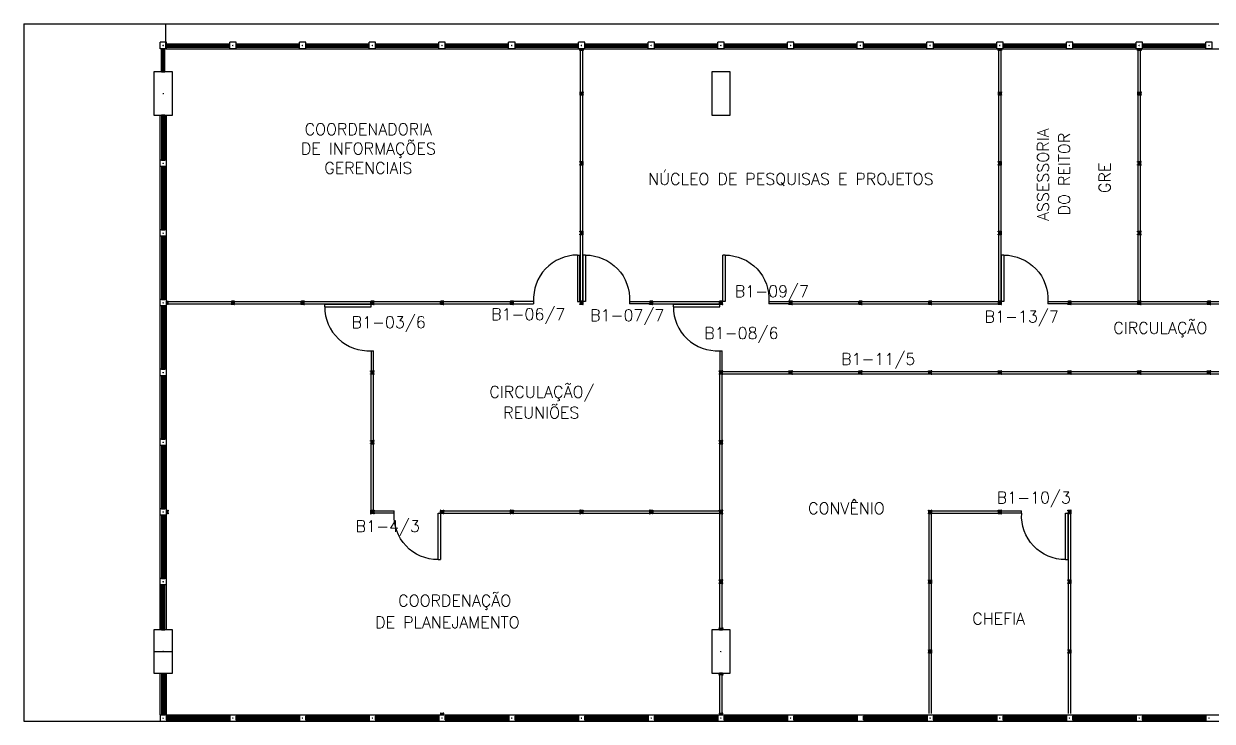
# Model space of a CAD drawing. Extents: x 297.6 to 386.7, y 146.5 to 187.4.
# Drawn here: x 297.64 to 318.1, y 174.08 to 186.08 of the extents above; entities that cross this region are included whole.
import ezdxf
from ezdxf.enums import TextEntityAlignment as Align

# ---------------------------------------------------------------- set-up
doc = ezdxf.new("R2010")
doc.units = 0
doc.header["$MEASUREMENT"] = 0
doc.layers.get('0').update_dxf_attribs({"linetype": 'CONTINUOUS'})
for name, color, linetype in [('DIV', 2, 'CONTINUOUS'), ('ESQ', 1, 'CONTINUOUS'), ('PILAR', 3, 'CONTINUOUS'), ('PISO', 1, 'CONTINUOUS'), ('TEXT_CENTRO_CUSTO', 1, 'CONTINUOUS'), ('TEXTO', 2, 'CONTINUOUS'), ('TEXTO-ENDEREÇO', 2, 'CONTINUOUS')]:
    doc.layers.add(name, color=color, linetype=linetype)
doc.styles.add('UNB-100', font='simplex.shx', dxfattribs={"height": 0.2})
doc.styles.add('UNB-100-1', font='simplex.shx', dxfattribs={"height": 0.2})

# ---------------------------------------------------------------- blocks, each defined once
blk = doc.blocks.new('PDDIV12')
at = {"color": 2}
for p, q in [((-0.07, 0.82), (-0.07, 0.02)), ((-0.03, 0.02), (-0.03, 0.82)), ((-0.825, 0.02), (-1.175, 0.02)), ((-0.825, 0.02), (-0.825, -0.02)), ((-0.07, 0.02), (-0.03, 0.02)), ((-0.01, 0), (0.01, 0)), ((0, -0.01), (0, 0.01)), ((-1.175, -0.02), (-0.825, -0.02))]:
    blk.add_line(p, q, dxfattribs=at)
for p, q in [((-0.07, 0.82), (-0.03, 0.82)), ((-1.2, 0), (-1.21, 0)), ((-1.2, 0.01), (-1.2, -0.01)), ((-1.19, 0), (-1.2, 0)), ((-1.175, 0.02), (-1.175, -0.02))]:
    blk.add_line(p, q)
at = {"color": 1}
blk.add_arc((-0.071, 0.065), 0.755, 89.8981, 183.4171, dxfattribs=at)
blk = doc.blocks.new('DIVI12')
for p, q in [((-0.004, 0), (0.004, 0)), ((0, 0.004), (0, -0.004)), ((0.025, 0.02), (0.025, -0.02)), ((0.025, 0.02), (1.175, 0.02)), ((1.175, 0.02), (1.175, -0.02)), ((1.204, 0), (1.196, 0)), ((1.2, 0.004), (1.2, -0.004)), ((0.025, -0.02), (1.175, -0.02))]:
    blk.add_line(p, q)
blk = doc.blocks.new('IMONT')
for p, q in [((0, 0.025), (0.02, 0.025)), ((0, 0.025), (0, -0.025)), ((0.02, 0.02), (0.005, 0.02)), ((0.005, 0.02), (0.005, -0.02)), ((0.02, 0.03), (0.02, 0.025)), ((0.02, 0.03), (0.03, 0.03)), ((0.02, -0.02), (0.02, 0.02)), ((0.025, 0.02), (0.025, -0.02)), ((0.025, 0.02), (0.03, 0.02)), ((0.03, 0.03), (0.03, 0.02)), ((0.02, -0.025), (0, -0.025)), ((0.005, -0.02), (0.02, -0.02)), ((0.02, -0.03), (0.02, -0.025)), ((0.03, -0.03), (0.02, -0.03)), ((0.025, -0.02), (0.03, -0.02)), ((0.03, -0.02), (0.03, -0.03))]:
    blk.add_line(p, q)
blk = doc.blocks.new('MONT')
for p, q in [((-0.03, 0.03), (-0.03, 0.02)), ((-0.02, 0.03), (-0.03, 0.03)), ((-0.03, 0.02), (-0.025, 0.02)), ((-0.025, -0.02), (-0.025, 0.02)), ((-0.02, 0.025), (-0.02, 0.03)), ((-0.02, 0.025), (0.02, 0.025)), ((0.02, 0.02), (-0.02, 0.02)), ((-0.02, 0.02), (-0.02, -0.02)), ((-0.004, 0), (0.004, 0)), ((0, 0.004), (0, -0.004)), ((0.02, 0.03), (0.02, 0.025)), ((0.02, 0.03), (0.03, 0.03)), ((0.02, -0.02), (0.02, 0.02)), ((0.025, 0.02), (0.025, -0.02)), ((0.025, 0.02), (0.03, 0.02)), ((0.03, 0.03), (0.03, 0.02)), ((-0.025, -0.02), (-0.03, -0.02)), ((-0.03, -0.02), (-0.03, -0.03)), ((-0.03, -0.03), (-0.02, -0.03)), ((-0.02, -0.02), (0.02, -0.02)), ((0.02, -0.025), (-0.02, -0.025)), ((-0.02, -0.03), (-0.02, -0.025)), ((0.02, -0.03), (0.02, -0.025)), ((0.03, -0.03), (0.02, -0.03)), ((0.025, -0.02), (0.03, -0.02)), ((0.03, -0.02), (0.03, -0.03))]:
    blk.add_line(p, q)
blk = doc.blocks.new('DIVPILAB')
for p, q in [((-0.02, 0.4), (-0.02, 1.175)), ((-0.02, 1.175), (0.02, 1.175)), ((-0.004, 1.2), (0.004, 1.2)), ((0, 1.204), (0, 1.196)), ((0.02, 0.4), (0.02, 1.175)), ((-0.02, 0.4), (-0.02, 0.405)), ((-0.02, 0.4), (0.02, 0.4)), ((0.02, 0.4), (0.02, 0.405)), ((-0.004, 0), (0.004, 0)), ((0, -0.004), (0, 0.004))]:
    blk.add_line(p, q)

msp = doc.modelspace()

# ---------------------------------------------------------------- linework, layer by layer
at = {"linetype": 'Continuous'}
msp.add_line((299.88, 175.276), (300.2, 175.276), dxfattribs=at)
at = {"layer": 'DIV'}
for p, q in [((307.22, 185.622), (307.26, 185.622)), ((307.22, 184.901), (307.22, 185.622)), ((307.236, 185.647), (307.244, 185.647)), ((307.24, 185.651), (307.24, 185.643)), ((307.26, 184.901), (307.26, 185.622)), ((314.42, 185.622), (314.46, 185.622)), ((314.42, 184.901), (314.42, 185.622)), ((314.436, 185.647), (314.444, 185.647)), ((314.44, 185.651), (314.44, 185.643)), ((314.46, 184.901), (314.46, 185.622)), ((316.82, 185.622), (316.86, 185.622)), ((316.82, 184.901), (316.82, 185.622)), ((316.836, 185.647), (316.844, 185.647)), ((316.84, 185.651), (316.84, 185.643)), ((316.86, 184.901), (316.86, 185.622)), ((307.22, 184.901), (307.26, 184.901)), ((307.236, 184.876), (307.244, 184.876)), ((307.24, 184.872), (307.24, 184.88)), ((314.42, 184.901), (314.46, 184.901)), ((314.436, 184.876), (314.444, 184.876)), ((314.44, 184.872), (314.44, 184.88)), ((316.82, 184.901), (316.86, 184.901)), ((316.836, 184.876), (316.844, 184.876)), ((316.84, 184.872), (316.84, 184.88)), ((307.26, 183.651), (307.22, 183.651)), ((307.244, 183.676), (307.236, 183.676)), ((307.24, 183.68), (307.24, 183.672)), ((314.46, 183.651), (314.42, 183.651)), ((314.444, 183.676), (314.436, 183.676)), ((314.44, 183.68), (314.44, 183.672)), ((316.86, 183.651), (316.82, 183.651)), ((316.844, 183.676), (316.836, 183.676)), ((316.84, 183.68), (316.84, 183.672)), ((307.244, 182.476), (307.236, 182.476)), ((307.24, 182.48), (307.24, 182.472)), ((314.444, 182.476), (314.436, 182.476)), ((314.44, 182.48), (314.44, 182.472)), ((316.844, 182.476), (316.836, 182.476)), ((316.84, 182.48), (316.84, 182.472)), ((307.26, 182.451), (307.22, 182.451)), ((314.46, 182.451), (314.42, 182.451)), ((316.86, 182.451), (316.82, 182.451)), ((300.091, 181.276), (300.099, 181.276)), ((300.095, 181.28), (300.095, 181.272)), ((300.12, 181.296), (301.215, 181.296)), ((300.12, 181.296), (300.12, 181.256)), ((300.12, 181.256), (301.215, 181.256)), ((301.215, 181.296), (301.215, 181.256)), ((301.26, 181.251), (301.22, 181.251)), ((301.244, 181.276), (301.236, 181.276)), ((301.244, 181.276), (301.236, 181.276)), ((301.24, 181.28), (301.24, 181.272)), ((301.24, 181.28), (301.24, 181.272)), ((302.46, 181.251), (302.42, 181.251)), ((302.444, 181.276), (302.436, 181.276)), ((302.44, 181.28), (302.44, 181.272)), ((303.66, 181.251), (303.62, 181.251)), ((303.644, 181.276), (303.636, 181.276)), ((303.64, 181.28), (303.64, 181.272)), ((306.06, 181.251), (306.02, 181.251)), ((306.044, 181.276), (306.036, 181.276)), ((306.04, 181.28), (306.04, 181.272)), ((308.46, 181.251), (308.42, 181.251)), ((308.444, 181.276), (308.436, 181.276)), ((308.44, 181.28), (308.44, 181.272)), ((309.66, 181.251), (309.62, 181.251)), ((309.644, 181.276), (309.636, 181.276)), ((309.64, 181.28), (309.64, 181.272)), ((310.86, 181.251), (310.82, 181.251)), ((310.844, 181.276), (310.836, 181.276)), ((310.84, 181.28), (310.84, 181.272)), ((312.06, 181.251), (312.02, 181.251)), ((312.044, 181.276), (312.036, 181.276)), ((312.04, 181.28), (312.04, 181.272)), ((313.26, 181.251), (313.22, 181.251)), ((313.244, 181.276), (313.236, 181.276)), ((313.24, 181.28), (313.24, 181.272)), ((314.46, 181.251), (314.42, 181.251)), ((314.444, 181.276), (314.436, 181.276)), ((314.44, 181.28), (314.44, 181.272)), ((315.66, 181.251), (315.62, 181.251)), ((315.644, 181.276), (315.636, 181.276)), ((315.64, 181.28), (315.64, 181.272)), ((316.86, 181.251), (316.82, 181.251)), ((316.844, 181.276), (316.836, 181.276)), ((316.84, 181.28), (316.84, 181.272)), ((318.06, 181.251), (318.02, 181.251)), ((318.044, 181.276), (318.036, 181.276)), ((318.04, 181.28), (318.04, 181.272)), ((303.66, 180.051), (303.62, 180.051)), ((303.644, 180.076), (303.636, 180.076)), ((303.64, 180.08), (303.64, 180.072)), ((309.66, 180.051), (309.62, 180.051)), ((309.644, 180.076), (309.636, 180.076)), ((309.64, 180.08), (309.64, 180.072)), ((310.86, 180.051), (310.82, 180.051)), ((310.844, 180.076), (310.836, 180.076)), ((310.84, 180.08), (310.84, 180.072)), ((312.06, 180.051), (312.02, 180.051)), ((312.044, 180.076), (312.036, 180.076)), ((312.04, 180.08), (312.04, 180.072)), ((313.26, 180.051), (313.22, 180.051)), ((313.244, 180.076), (313.236, 180.076)), ((313.24, 180.08), (313.24, 180.072)), ((314.46, 180.051), (314.42, 180.051)), ((314.444, 180.076), (314.436, 180.076)), ((314.44, 180.08), (314.44, 180.072)), ((315.66, 180.051), (315.62, 180.051)), ((315.644, 180.076), (315.636, 180.076)), ((315.64, 180.08), (315.64, 180.072)), ((316.86, 180.051), (316.82, 180.051)), ((316.844, 180.076), (316.836, 180.076)), ((316.84, 180.08), (316.84, 180.072)), ((318.06, 180.051), (318.02, 180.051)), ((318.044, 180.076), (318.036, 180.076)), ((318.04, 180.08), (318.04, 180.072)), ((303.66, 178.851), (303.62, 178.851)), ((303.644, 178.876), (303.636, 178.876)), ((303.64, 178.88), (303.64, 178.872)), ((309.66, 178.851), (309.62, 178.851)), ((309.644, 178.876), (309.636, 178.876)), ((309.64, 178.88), (309.64, 178.872)), ((303.66, 177.701), (303.62, 177.701)), ((303.644, 177.676), (303.636, 177.676)), ((303.64, 177.672), (303.64, 177.68)), ((306.06, 177.701), (306.02, 177.701)), ((306.044, 177.676), (306.036, 177.676)), ((306.04, 177.672), (306.04, 177.68)), ((307.26, 177.701), (307.22, 177.701)), ((307.244, 177.676), (307.236, 177.676)), ((307.24, 177.672), (307.24, 177.68)), ((308.46, 177.701), (308.42, 177.701)), ((308.444, 177.676), (308.436, 177.676)), ((308.44, 177.672), (308.44, 177.68)), ((309.66, 177.651), (309.62, 177.651)), ((309.644, 177.676), (309.636, 177.676)), ((309.64, 177.68), (309.64, 177.672)), ((313.221, 177.651), (313.261, 177.651)), ((313.237, 177.676), (313.245, 177.676)), ((313.241, 177.68), (313.241, 177.672)), ((314.46, 177.651), (314.42, 177.651)), ((314.444, 177.676), (314.436, 177.676)), ((314.44, 177.68), (314.44, 177.672)), ((315.66, 177.651), (315.62, 177.651)), ((315.644, 177.676), (315.636, 177.676)), ((315.64, 177.68), (315.64, 177.672)), ((309.66, 176.451), (309.62, 176.451)), ((309.644, 176.476), (309.636, 176.476)), ((309.64, 176.48), (309.64, 176.472)), ((313.221, 176.451), (313.261, 176.451)), ((313.237, 176.476), (313.245, 176.476)), ((313.241, 176.48), (313.241, 176.472)), ((315.66, 176.451), (315.62, 176.451)), ((315.644, 176.476), (315.636, 176.476)), ((315.64, 176.48), (315.64, 176.472)), ((313.221, 174.211), (313.221, 175.251)), ((313.221, 175.251), (313.261, 175.251)), ((313.221, 175.251), (313.261, 175.251)), ((313.237, 175.276), (313.245, 175.276)), ((313.241, 175.28), (313.241, 175.272)), ((313.261, 174.211), (313.261, 175.251)), ((315.62, 174.211), (315.62, 175.251)), ((315.66, 175.251), (315.62, 175.251)), ((315.66, 175.251), (315.62, 175.251)), ((315.644, 175.276), (315.636, 175.276)), ((315.64, 175.28), (315.64, 175.272)), ((315.66, 174.211), (315.66, 175.251)), ((309.644, 174.901), (309.636, 174.901)), ((309.64, 174.905), (309.64, 174.897)), ((309.66, 174.876), (309.62, 174.876)), ((309.66, 174.876), (309.62, 174.876)), ((309.62, 174.211), (309.62, 174.876)), ((309.66, 174.211), (309.66, 174.876)), ((304.82, 174.211), (304.86, 174.211)), ((304.836, 174.186), (304.844, 174.186)), ((304.84, 174.182), (304.84, 174.19)), ((309.66, 174.211), (309.62, 174.211)), ((309.644, 174.186), (309.636, 174.186)), ((309.64, 174.182), (309.64, 174.19))]:
    msp.add_line(p, q, dxfattribs=at)
at = {"layer": 'DIV', "color": 2}
for p, q in [((307.26, 181.251), (307.22, 181.251)), ((307.26, 181.251), (307.22, 181.251)), ((307.244, 181.276), (307.236, 181.276)), ((307.24, 181.28), (307.24, 181.272))]:
    msp.add_line(p, q, dxfattribs=at)
at = {"layer": 'ESQ'}
for p, q in [((299.985, 185.647), (299.985, 185.757)), ((299.985, 185.647), (299.985, 185.757)), ((300.095, 185.757), (299.985, 185.757)), ((300.095, 185.757), (299.985, 185.757)), ((300.095, 185.647), (300.095, 185.757)), ((300.095, 185.647), (300.095, 185.757)), ((300.095, 185.732), (301.185, 185.732)), ((300.095, 185.672), (300.095, 185.732)), ((301.295, 185.757), (301.185, 185.757)), ((301.185, 185.647), (301.185, 185.757)), ((301.185, 185.672), (301.185, 185.732)), ((301.295, 185.647), (301.295, 185.757)), ((301.295, 185.732), (302.385, 185.732)), ((301.295, 185.672), (301.295, 185.732)), ((302.495, 185.757), (302.385, 185.757)), ((302.385, 185.647), (302.385, 185.757)), ((302.385, 185.672), (302.385, 185.732)), ((302.495, 185.647), (302.495, 185.757)), ((302.495, 185.672), (302.495, 185.732)), ((302.495, 185.732), (303.585, 185.732)), ((303.695, 185.757), (303.585, 185.757)), ((303.585, 185.647), (303.585, 185.757)), ((303.585, 185.672), (303.585, 185.732)), ((303.695, 185.647), (303.695, 185.757)), ((303.695, 185.672), (303.695, 185.732)), ((303.695, 185.732), (304.785, 185.732)), ((304.895, 185.757), (304.785, 185.757)), ((304.785, 185.647), (304.785, 185.757)), ((304.785, 185.672), (304.785, 185.732)), ((304.895, 185.647), (304.895, 185.757)), ((304.895, 185.672), (304.895, 185.732)), ((304.895, 185.732), (305.985, 185.732)), ((306.095, 185.757), (305.985, 185.757)), ((305.985, 185.647), (305.985, 185.757)), ((305.985, 185.672), (305.985, 185.732)), ((306.095, 185.647), (306.095, 185.757)), ((306.095, 185.732), (307.185, 185.732)), ((306.095, 185.672), (306.095, 185.732)), ((307.295, 185.757), (307.185, 185.757)), ((307.185, 185.647), (307.185, 185.757)), ((307.185, 185.672), (307.185, 185.732)), ((307.295, 185.647), (307.295, 185.757)), ((307.295, 185.732), (308.385, 185.732)), ((307.295, 185.672), (307.295, 185.732)), ((308.495, 185.757), (308.385, 185.757)), ((308.385, 185.647), (308.385, 185.757)), ((308.385, 185.672), (308.385, 185.732)), ((308.495, 185.647), (308.495, 185.757)), ((308.495, 185.672), (308.495, 185.732)), ((308.495, 185.732), (309.585, 185.732)), ((309.695, 185.757), (309.585, 185.757)), ((309.585, 185.647), (309.585, 185.757)), ((309.695, 185.757), (309.585, 185.757)), ((309.585, 185.647), (309.585, 185.757)), ((309.585, 185.672), (309.585, 185.732)), ((309.695, 185.647), (309.695, 185.757)), ((309.695, 185.647), (309.695, 185.757)), ((309.695, 185.672), (309.695, 185.732)), ((309.695, 185.732), (310.785, 185.732)), ((310.895, 185.757), (310.785, 185.757)), ((310.785, 185.647), (310.785, 185.757)), ((310.785, 185.672), (310.785, 185.732)), ((310.895, 185.647), (310.895, 185.757)), ((310.895, 185.672), (310.895, 185.732)), ((310.895, 185.732), (311.985, 185.732)), ((312.095, 185.757), (311.985, 185.757)), ((311.985, 185.647), (311.985, 185.757)), ((311.985, 185.672), (311.985, 185.732)), ((312.095, 185.647), (312.095, 185.757)), ((312.095, 185.672), (312.095, 185.732)), ((312.095, 185.732), (313.185, 185.732)), ((313.295, 185.757), (313.185, 185.757)), ((313.185, 185.647), (313.185, 185.757)), ((313.185, 185.672), (313.185, 185.732)), ((313.295, 185.647), (313.295, 185.757)), ((313.295, 185.732), (314.385, 185.732)), ((313.295, 185.672), (313.295, 185.732)), ((314.495, 185.757), (314.385, 185.757)), ((314.385, 185.647), (314.385, 185.757)), ((314.385, 185.672), (314.385, 185.732)), ((314.495, 185.647), (314.495, 185.757)), ((314.495, 185.732), (315.585, 185.732)), ((314.495, 185.672), (314.495, 185.732)), ((315.695, 185.757), (315.585, 185.757)), ((315.585, 185.647), (315.585, 185.757)), ((315.585, 185.672), (315.585, 185.732)), ((315.695, 185.647), (315.695, 185.757)), ((315.695, 185.672), (315.695, 185.732)), ((315.695, 185.732), (316.785, 185.732)), ((316.895, 185.757), (316.785, 185.757)), ((316.785, 185.647), (316.785, 185.757)), ((316.785, 185.672), (316.785, 185.732)), ((316.895, 185.647), (316.895, 185.757)), ((316.895, 185.672), (316.895, 185.732)), ((316.895, 185.732), (317.985, 185.732)), ((318.095, 185.757), (317.985, 185.757)), ((317.985, 185.647), (317.985, 185.757)), ((317.985, 185.672), (317.985, 185.732)), ((318.095, 185.647), (318.095, 185.757)), ((300.095, 185.647), (299.985, 185.647)), ((300.095, 185.647), (299.985, 185.647)), ((300.01, 185.251), (300.01, 185.647)), ((300.07, 185.647), (300.01, 185.647)), ((300.03, 185.251), (300.03, 185.647)), ((300.036, 185.702), (300.044, 185.702)), ((300.044, 185.702), (300.036, 185.702)), ((300.04, 185.698), (300.04, 185.706)), ((300.04, 185.705), (300.04, 185.698)), ((300.05, 185.251), (300.05, 185.647)), ((300.07, 185.251), (300.07, 185.647)), ((300.095, 185.712), (301.185, 185.712)), ((300.095, 185.692), (301.185, 185.692)), ((300.095, 185.672), (301.185, 185.672)), ((301.295, 185.647), (301.185, 185.647)), ((301.236, 185.702), (301.244, 185.702)), ((301.244, 185.702), (301.236, 185.702)), ((301.24, 185.698), (301.24, 185.706)), ((301.24, 185.698), (301.24, 185.706)), ((301.295, 185.712), (302.385, 185.712)), ((301.295, 185.692), (302.385, 185.692)), ((301.295, 185.672), (302.385, 185.672)), ((302.495, 185.647), (302.385, 185.647)), ((302.444, 185.702), (302.436, 185.702)), ((302.436, 185.702), (302.444, 185.702)), ((302.44, 185.698), (302.44, 185.706)), ((302.44, 185.698), (302.44, 185.706)), ((302.495, 185.712), (303.585, 185.712)), ((302.495, 185.692), (303.585, 185.692)), ((302.495, 185.672), (303.585, 185.672)), ((303.695, 185.647), (303.585, 185.647)), ((303.636, 185.702), (303.644, 185.702)), ((303.644, 185.702), (303.636, 185.702)), ((303.64, 185.698), (303.64, 185.706)), ((303.64, 185.698), (303.64, 185.706)), ((303.695, 185.712), (304.785, 185.712)), ((303.695, 185.692), (304.785, 185.692)), ((303.695, 185.672), (304.785, 185.672)), ((304.895, 185.647), (304.785, 185.647)), ((304.844, 185.702), (304.836, 185.702)), ((304.836, 185.702), (304.844, 185.702)), ((304.84, 185.698), (304.84, 185.706)), ((304.84, 185.698), (304.84, 185.706)), ((304.895, 185.712), (305.985, 185.712)), ((304.895, 185.692), (305.985, 185.692)), ((304.895, 185.672), (305.985, 185.672)), ((306.095, 185.647), (305.985, 185.647)), ((306.036, 185.702), (306.044, 185.702)), ((306.044, 185.702), (306.036, 185.702)), ((306.04, 185.698), (306.04, 185.706)), ((306.04, 185.698), (306.04, 185.706)), ((306.095, 185.712), (307.185, 185.712)), ((306.095, 185.692), (307.185, 185.692)), ((306.095, 185.672), (307.185, 185.672)), ((307.295, 185.647), (307.185, 185.647)), ((307.236, 185.702), (307.244, 185.702)), ((307.244, 185.702), (307.236, 185.702)), ((307.24, 185.698), (307.24, 185.706)), ((307.24, 185.698), (307.24, 185.706)), ((307.295, 185.712), (308.385, 185.712)), ((307.295, 185.692), (308.385, 185.692)), ((307.295, 185.672), (308.385, 185.672)), ((308.495, 185.647), (308.385, 185.647)), ((308.444, 185.702), (308.436, 185.702)), ((308.436, 185.702), (308.444, 185.702)), ((308.44, 185.698), (308.44, 185.706)), ((308.44, 185.698), (308.44, 185.706)), ((308.495, 185.712), (309.585, 185.712)), ((308.495, 185.692), (309.585, 185.692)), ((308.495, 185.672), (309.585, 185.672)), ((309.695, 185.647), (309.585, 185.647)), ((309.695, 185.647), (309.585, 185.647)), ((309.636, 185.702), (309.644, 185.702)), ((309.644, 185.702), (309.636, 185.702)), ((309.644, 185.702), (309.636, 185.702)), ((309.64, 185.698), (309.64, 185.706)), ((309.64, 185.698), (309.64, 185.706)), ((309.64, 185.705), (309.64, 185.698)), ((309.695, 185.712), (310.785, 185.712)), ((309.695, 185.692), (310.785, 185.692)), ((309.695, 185.672), (310.785, 185.672)), ((310.895, 185.647), (310.785, 185.647)), ((310.844, 185.702), (310.836, 185.702)), ((310.836, 185.702), (310.844, 185.702)), ((310.84, 185.698), (310.84, 185.706)), ((310.84, 185.698), (310.84, 185.706)), ((310.895, 185.712), (311.985, 185.712)), ((310.895, 185.692), (311.985, 185.692)), ((310.895, 185.672), (311.985, 185.672)), ((312.095, 185.647), (311.985, 185.647)), ((312.036, 185.702), (312.044, 185.702)), ((312.044, 185.702), (312.036, 185.702)), ((312.04, 185.698), (312.04, 185.706)), ((312.04, 185.698), (312.04, 185.706)), ((312.095, 185.712), (313.185, 185.712)), ((312.095, 185.692), (313.185, 185.692)), ((312.095, 185.672), (313.185, 185.672)), ((313.295, 185.647), (313.185, 185.647)), ((313.244, 185.702), (313.236, 185.702)), ((313.236, 185.702), (313.244, 185.702)), ((313.24, 185.698), (313.24, 185.706)), ((313.24, 185.698), (313.24, 185.706)), ((313.295, 185.712), (314.385, 185.712)), ((313.295, 185.692), (314.385, 185.692)), ((313.295, 185.672), (314.385, 185.672)), ((314.495, 185.647), (314.385, 185.647)), ((314.436, 185.702), (314.444, 185.702)), ((314.444, 185.702), (314.436, 185.702)), ((314.44, 185.698), (314.44, 185.706)), ((314.44, 185.698), (314.44, 185.706)), ((314.495, 185.712), (315.585, 185.712)), ((314.495, 185.692), (315.585, 185.692)), ((314.495, 185.672), (315.585, 185.672)), ((315.695, 185.647), (315.585, 185.647)), ((315.644, 185.702), (315.636, 185.702)), ((315.636, 185.702), (315.644, 185.702)), ((315.64, 185.698), (315.64, 185.706)), ((315.64, 185.698), (315.64, 185.706)), ((315.695, 185.712), (316.785, 185.712)), ((315.695, 185.692), (316.785, 185.692)), ((315.695, 185.672), (316.785, 185.672)), ((316.895, 185.647), (316.785, 185.647)), ((316.844, 185.702), (316.836, 185.702)), ((316.836, 185.702), (316.844, 185.702)), ((316.84, 185.698), (316.84, 185.706)), ((316.84, 185.698), (316.84, 185.706)), ((316.895, 185.712), (317.985, 185.712)), ((316.895, 185.692), (317.985, 185.692)), ((316.895, 185.672), (317.985, 185.672)), ((318.095, 185.647), (317.985, 185.647)), ((318.036, 185.702), (318.044, 185.702)), ((318.044, 185.702), (318.036, 185.702)), ((318.04, 185.698), (318.04, 185.706)), ((318.04, 185.698), (318.04, 185.706)), ((300.036, 184.876), (300.044, 184.876)), ((300.04, 184.88), (300.04, 184.872)), ((300.01, 184.501), (300.01, 183.731)), ((300.07, 184.501), (300.01, 184.501)), ((300.03, 184.501), (300.03, 183.731)), ((300.05, 184.501), (300.05, 183.731)), ((300.07, 184.501), (300.07, 183.731)), ((299.985, 183.621), (299.985, 183.731)), ((300.095, 183.731), (299.985, 183.731)), ((300.01, 183.731), (300.07, 183.731)), ((300.095, 183.621), (300.095, 183.731)), ((300.095, 183.621), (299.985, 183.621)), ((300.01, 183.621), (300.01, 182.531)), ((300.01, 183.621), (300.07, 183.621)), ((300.03, 183.621), (300.03, 182.531)), ((300.036, 183.676), (300.044, 183.676)), ((300.036, 183.676), (300.044, 183.676)), ((300.04, 183.672), (300.04, 183.68)), ((300.04, 183.68), (300.04, 183.672)), ((300.05, 183.621), (300.05, 182.531)), ((300.07, 183.621), (300.07, 182.531)), ((299.985, 182.421), (299.985, 182.531)), ((300.095, 182.531), (299.985, 182.531)), ((300.01, 182.531), (300.07, 182.531)), ((300.036, 182.476), (300.044, 182.476)), ((300.036, 182.476), (300.044, 182.476)), ((300.04, 182.472), (300.04, 182.48)), ((300.04, 182.48), (300.04, 182.472)), ((300.095, 182.421), (300.095, 182.531)), ((300.095, 182.421), (299.985, 182.421)), ((300.01, 182.421), (300.01, 181.331)), ((300.01, 182.421), (300.07, 182.421)), ((300.03, 182.421), (300.03, 181.331)), ((300.05, 182.421), (300.05, 181.331)), ((300.07, 182.421), (300.07, 181.331)), ((299.985, 181.221), (299.985, 181.331)), ((300.095, 181.331), (299.985, 181.331)), ((300.01, 181.331), (300.07, 181.331)), ((300.036, 181.276), (300.044, 181.276)), ((300.036, 181.276), (300.044, 181.276)), ((300.04, 181.272), (300.04, 181.28)), ((300.04, 181.28), (300.04, 181.272)), ((300.095, 181.221), (300.095, 181.331)), ((300.095, 181.221), (299.985, 181.221)), ((300.01, 181.221), (300.01, 180.131)), ((300.01, 181.221), (300.07, 181.221)), ((300.03, 181.221), (300.03, 180.131)), ((300.05, 181.221), (300.05, 180.131)), ((300.07, 181.221), (300.07, 180.131)), ((299.985, 180.021), (299.985, 180.131)), ((300.095, 180.131), (299.985, 180.131)), ((300.095, 180.021), (299.985, 180.021)), ((300.01, 180.131), (300.07, 180.131)), ((300.01, 180.021), (300.01, 178.931)), ((300.01, 180.021), (300.07, 180.021)), ((300.03, 180.021), (300.03, 178.931)), ((300.036, 180.076), (300.044, 180.076)), ((300.036, 180.076), (300.044, 180.076)), ((300.04, 180.08), (300.04, 180.072)), ((300.04, 180.072), (300.04, 180.08)), ((300.05, 180.021), (300.05, 178.931)), ((300.07, 180.021), (300.07, 178.931)), ((300.095, 180.021), (300.095, 180.131)), ((299.985, 178.821), (299.985, 178.931)), ((300.095, 178.931), (299.985, 178.931)), ((300.095, 178.821), (299.985, 178.821)), ((300.01, 178.931), (300.07, 178.931)), ((300.01, 178.821), (300.01, 177.731)), ((300.01, 178.821), (300.07, 178.821)), ((300.03, 178.821), (300.03, 177.731)), ((300.036, 178.876), (300.044, 178.876)), ((300.036, 178.876), (300.044, 178.876)), ((300.04, 178.872), (300.04, 178.88)), ((300.04, 178.88), (300.04, 178.872)), ((300.05, 178.821), (300.05, 177.731)), ((300.07, 178.821), (300.07, 177.731)), ((300.095, 178.821), (300.095, 178.931)), ((299.985, 177.621), (299.985, 177.731)), ((300.095, 177.731), (299.985, 177.731)), ((300.095, 177.621), (299.985, 177.621)), ((300.01, 177.731), (300.07, 177.731)), ((300.01, 177.621), (300.01, 176.531)), ((300.01, 177.621), (300.07, 177.621)), ((300.03, 177.621), (300.03, 176.531)), ((300.036, 177.676), (300.044, 177.676)), ((300.036, 177.676), (300.044, 177.676)), ((300.04, 177.672), (300.04, 177.68)), ((300.04, 177.68), (300.04, 177.672)), ((300.05, 177.621), (300.05, 176.531)), ((300.07, 177.621), (300.07, 176.531)), ((300.095, 177.621), (300.095, 177.731)), ((299.985, 176.421), (299.985, 176.531)), ((300.095, 176.531), (299.985, 176.531)), ((300.01, 176.531), (300.07, 176.531)), ((300.095, 176.421), (300.095, 176.531)), ((300.095, 176.421), (299.985, 176.421)), ((300.01, 175.651), (300.01, 176.421)), ((300.07, 176.421), (300.01, 176.421)), ((300.03, 175.651), (300.03, 176.421)), ((300.044, 176.476), (300.036, 176.476)), ((300.036, 176.476), (300.044, 176.476)), ((300.04, 176.48), (300.04, 176.472)), ((300.04, 176.472), (300.04, 176.48)), ((300.05, 175.651), (300.05, 176.421)), ((300.07, 175.651), (300.07, 176.421)), ((300.01, 175.651), (300.07, 175.651)), ((300.044, 175.276), (300.036, 175.276)), ((300.04, 175.272), (300.04, 175.28)), ((300.01, 174.901), (300.01, 174.187)), ((300.03, 174.901), (300.03, 174.187)), ((300.05, 174.901), (300.05, 174.187)), ((300.07, 174.901), (300.07, 174.187)), ((299.986, 174.186), (299.986, 174.076)), ((299.986, 174.186), (299.986, 174.076)), ((299.986, 174.186), (300.096, 174.186)), ((299.986, 174.186), (300.096, 174.186)), ((299.986, 174.076), (300.096, 174.076)), ((299.986, 174.076), (300.096, 174.076)), ((300.01, 174.186), (300.07, 174.186)), ((300.036, 174.131), (300.044, 174.131)), ((300.036, 174.131), (300.044, 174.131)), ((300.04, 174.127), (300.04, 174.135)), ((300.04, 174.128), (300.04, 174.135)), ((300.095, 174.161), (301.185, 174.161)), ((300.095, 174.101), (300.095, 174.161)), ((300.095, 174.141), (301.185, 174.141)), ((300.095, 174.121), (301.185, 174.121)), ((300.095, 174.101), (301.185, 174.101)), ((300.096, 174.186), (300.096, 174.076)), ((300.096, 174.186), (300.096, 174.076)), ((301.185, 174.101), (301.185, 174.161)), ((301.186, 174.186), (301.296, 174.186)), ((301.186, 174.186), (301.186, 174.076)), ((301.186, 174.076), (301.296, 174.076)), ((301.236, 174.131), (301.244, 174.131)), ((301.244, 174.131), (301.236, 174.131)), ((301.24, 174.127), (301.24, 174.135)), ((301.24, 174.127), (301.24, 174.135)), ((301.295, 174.161), (302.385, 174.161)), ((301.295, 174.101), (301.295, 174.161)), ((301.295, 174.141), (302.385, 174.141)), ((301.295, 174.121), (302.385, 174.121)), ((301.295, 174.101), (302.385, 174.101)), ((301.296, 174.186), (301.296, 174.076)), ((302.385, 174.101), (302.385, 174.161)), ((302.386, 174.186), (302.496, 174.186)), ((302.386, 174.186), (302.386, 174.076)), ((302.386, 174.076), (302.496, 174.076)), ((302.444, 174.131), (302.436, 174.131)), ((302.436, 174.131), (302.444, 174.131)), ((302.44, 174.127), (302.44, 174.135)), ((302.44, 174.127), (302.44, 174.135)), ((302.495, 174.101), (302.495, 174.161)), ((302.495, 174.161), (303.585, 174.161)), ((302.495, 174.141), (303.585, 174.141)), ((302.495, 174.121), (303.585, 174.121)), ((302.495, 174.101), (303.585, 174.101)), ((302.496, 174.186), (302.496, 174.076)), ((303.585, 174.101), (303.585, 174.161)), ((303.586, 174.186), (303.696, 174.186)), ((303.586, 174.186), (303.586, 174.076)), ((303.586, 174.076), (303.696, 174.076)), ((303.636, 174.131), (303.644, 174.131)), ((303.644, 174.131), (303.636, 174.131)), ((303.64, 174.127), (303.64, 174.135)), ((303.64, 174.127), (303.64, 174.135)), ((303.695, 174.101), (303.695, 174.161)), ((303.695, 174.161), (304.785, 174.161)), ((303.695, 174.141), (304.785, 174.141)), ((303.695, 174.121), (304.785, 174.121)), ((303.695, 174.101), (304.785, 174.101)), ((303.696, 174.186), (303.696, 174.076)), ((304.785, 174.101), (304.785, 174.161)), ((304.786, 174.186), (304.896, 174.186)), ((304.786, 174.186), (304.786, 174.076)), ((304.786, 174.076), (304.896, 174.076)), ((304.844, 174.131), (304.836, 174.131)), ((304.836, 174.131), (304.844, 174.131)), ((304.84, 174.127), (304.84, 174.135)), ((304.84, 174.127), (304.84, 174.135)), ((304.895, 174.101), (304.895, 174.161)), ((304.895, 174.161), (305.985, 174.161)), ((304.895, 174.141), (305.985, 174.141)), ((304.895, 174.121), (305.985, 174.121)), ((304.895, 174.101), (305.985, 174.101)), ((304.896, 174.186), (304.896, 174.076)), ((305.985, 174.101), (305.985, 174.161)), ((305.986, 174.186), (306.096, 174.186)), ((305.986, 174.186), (305.986, 174.076)), ((305.986, 174.076), (306.096, 174.076)), ((306.036, 174.131), (306.044, 174.131)), ((306.044, 174.131), (306.036, 174.131)), ((306.04, 174.127), (306.04, 174.135)), ((306.04, 174.127), (306.04, 174.135)), ((306.095, 174.161), (307.185, 174.161)), ((306.095, 174.101), (306.095, 174.161)), ((306.095, 174.141), (307.185, 174.141)), ((306.095, 174.121), (307.185, 174.121)), ((306.095, 174.101), (307.185, 174.101)), ((306.096, 174.186), (306.096, 174.076)), ((307.185, 174.101), (307.185, 174.161)), ((307.186, 174.186), (307.296, 174.186)), ((307.186, 174.186), (307.186, 174.076)), ((307.186, 174.076), (307.296, 174.076)), ((307.236, 174.131), (307.244, 174.131)), ((307.244, 174.131), (307.236, 174.131)), ((307.24, 174.127), (307.24, 174.135)), ((307.24, 174.127), (307.24, 174.135)), ((307.295, 174.161), (308.385, 174.161)), ((307.295, 174.101), (307.295, 174.161)), ((307.295, 174.141), (308.385, 174.141)), ((307.295, 174.121), (308.385, 174.121)), ((307.295, 174.101), (308.385, 174.101)), ((307.296, 174.186), (307.296, 174.076)), ((308.385, 174.101), (308.385, 174.161)), ((308.386, 174.186), (308.496, 174.186)), ((308.386, 174.186), (308.386, 174.076)), ((308.386, 174.076), (308.496, 174.076)), ((308.444, 174.131), (308.436, 174.131)), ((308.436, 174.131), (308.444, 174.131)), ((308.44, 174.127), (308.44, 174.135)), ((308.44, 174.127), (308.44, 174.135)), ((308.495, 174.101), (308.495, 174.161)), ((308.495, 174.161), (309.585, 174.161)), ((308.495, 174.141), (309.585, 174.141)), ((308.495, 174.121), (309.585, 174.121)), ((308.495, 174.101), (309.585, 174.101)), ((308.496, 174.186), (308.496, 174.076)), ((309.585, 174.101), (309.585, 174.161)), ((309.586, 174.186), (309.696, 174.186)), ((309.586, 174.186), (309.586, 174.076)), ((309.586, 174.186), (309.696, 174.186)), ((309.586, 174.186), (309.586, 174.076)), ((309.586, 174.076), (309.696, 174.076)), ((309.586, 174.076), (309.696, 174.076)), ((309.61, 174.186), (309.67, 174.186)), ((309.636, 174.131), (309.644, 174.131)), ((309.644, 174.131), (309.636, 174.131)), ((309.636, 174.131), (309.644, 174.131)), ((309.64, 174.127), (309.64, 174.135)), ((309.64, 174.127), (309.64, 174.135)), ((309.64, 174.128), (309.64, 174.135)), ((309.695, 174.101), (309.695, 174.161)), ((309.695, 174.161), (310.785, 174.161)), ((309.695, 174.141), (310.785, 174.141)), ((309.695, 174.121), (310.785, 174.121)), ((309.695, 174.101), (310.785, 174.101)), ((309.696, 174.186), (309.696, 174.076)), ((309.696, 174.186), (309.696, 174.076)), ((310.785, 174.101), (310.785, 174.161)), ((310.786, 174.186), (310.896, 174.186)), ((310.786, 174.186), (310.786, 174.076)), ((310.786, 174.076), (310.896, 174.076)), ((310.844, 174.131), (310.836, 174.131)), ((310.836, 174.131), (310.844, 174.131)), ((310.84, 174.127), (310.84, 174.135)), ((310.84, 174.127), (310.84, 174.135)), ((310.895, 174.101), (310.895, 174.161)), ((310.895, 174.161), (311.985, 174.161)), ((310.895, 174.141), (311.985, 174.141)), ((310.895, 174.121), (311.985, 174.121)), ((310.895, 174.101), (311.985, 174.101)), ((310.896, 174.186), (310.896, 174.076)), ((311.985, 174.101), (311.985, 174.161)), ((311.986, 174.186), (311.986, 174.076)), ((311.986, 174.076), (312.096, 174.076)), ((312.095, 174.101), (312.095, 174.161)), ((312.095, 174.161), (313.185, 174.161)), ((312.095, 174.141), (313.185, 174.141)), ((312.095, 174.121), (313.185, 174.121)), ((312.095, 174.101), (313.185, 174.101)), ((312.096, 174.186), (312.096, 174.076)), ((313.185, 174.101), (313.185, 174.161)), ((313.186, 174.186), (313.296, 174.186)), ((313.186, 174.186), (313.186, 174.076)), ((313.186, 174.076), (313.296, 174.076)), ((313.244, 174.131), (313.236, 174.131)), ((313.236, 174.131), (313.244, 174.131)), ((313.24, 174.127), (313.24, 174.135)), ((313.24, 174.127), (313.24, 174.135)), ((313.295, 174.161), (314.385, 174.161)), ((313.295, 174.101), (313.295, 174.161)), ((313.295, 174.141), (314.385, 174.141)), ((313.295, 174.121), (314.385, 174.121)), ((313.295, 174.101), (314.385, 174.101)), ((313.296, 174.186), (313.296, 174.076)), ((314.385, 174.101), (314.385, 174.161)), ((314.386, 174.186), (314.496, 174.186)), ((314.386, 174.186), (314.386, 174.076)), ((314.386, 174.076), (314.496, 174.076)), ((314.436, 174.131), (314.444, 174.131)), ((314.444, 174.131), (314.436, 174.131)), ((314.44, 174.127), (314.44, 174.135)), ((314.44, 174.127), (314.44, 174.135)), ((314.495, 174.161), (315.585, 174.161)), ((314.495, 174.101), (314.495, 174.161)), ((314.495, 174.141), (315.585, 174.141)), ((314.495, 174.121), (315.585, 174.121)), ((314.495, 174.101), (315.585, 174.101)), ((314.496, 174.186), (314.496, 174.076)), ((315.585, 174.101), (315.585, 174.161)), ((315.586, 174.186), (315.696, 174.186)), ((315.586, 174.186), (315.586, 174.076)), ((315.586, 174.076), (315.696, 174.076)), ((315.644, 174.131), (315.636, 174.131)), ((315.636, 174.131), (315.644, 174.131)), ((315.64, 174.127), (315.64, 174.135)), ((315.64, 174.127), (315.64, 174.135)), ((315.695, 174.101), (315.695, 174.161)), ((315.695, 174.161), (316.785, 174.161)), ((315.695, 174.141), (316.785, 174.141)), ((315.695, 174.121), (316.785, 174.121)), ((315.695, 174.101), (316.785, 174.101)), ((315.696, 174.186), (315.696, 174.076)), ((316.785, 174.101), (316.785, 174.161)), ((316.786, 174.186), (316.896, 174.186)), ((316.786, 174.186), (316.786, 174.076)), ((316.786, 174.076), (316.896, 174.076)), ((316.844, 174.131), (316.836, 174.131)), ((316.836, 174.131), (316.844, 174.131)), ((316.84, 174.127), (316.84, 174.135)), ((316.84, 174.127), (316.84, 174.135)), ((316.895, 174.101), (316.895, 174.161)), ((316.895, 174.161), (317.985, 174.161)), ((316.895, 174.141), (317.985, 174.141)), ((316.895, 174.121), (317.985, 174.121)), ((316.895, 174.101), (317.985, 174.101)), ((316.896, 174.186), (316.896, 174.076)), ((317.985, 174.101), (317.985, 174.161)), ((317.986, 174.186), (317.986, 174.076)), ((317.986, 174.076), (318.096, 174.076)), ((318.036, 174.131), (318.044, 174.131)), ((318.044, 174.131), (318.036, 174.131)), ((318.04, 174.127), (318.04, 174.135)), ((318.04, 174.127), (318.04, 174.135))]:
    msp.add_line(p, q, dxfattribs=at)
at = {"layer": 'ESQ', "linetype": 'Continuous'}
for p, q in [((300.01, 185.251), (300.07, 185.251)), ((299.985, 175.651), (299.985, 184.501)), ((300.095, 175.651), (300.095, 184.501)), ((299.985, 174.186), (299.985, 174.901)), ((300.095, 174.186), (300.095, 174.901)), ((300.096, 174.186), (328.786, 174.186))]:
    msp.add_line(p, q, dxfattribs=at)
at = {"layer": 'PILAR'}
for p, q in [((299.88, 185.251), (299.88, 184.501)), ((300.2, 185.251), (299.88, 185.251)), ((300.2, 184.501), (300.2, 185.251)), ((309.8, 185.251), (309.48, 185.251)), ((309.48, 185.251), (309.48, 184.501)), ((309.8, 184.501), (309.8, 185.251)), ((299.88, 184.501), (300.2, 184.501)), ((309.48, 184.501), (309.8, 184.501)), ((299.88, 175.651), (299.88, 174.901)), ((300.2, 175.651), (299.88, 175.651)), ((300.2, 174.901), (300.2, 175.651)), ((309.8, 175.651), (309.48, 175.651)), ((309.48, 175.651), (309.48, 174.901)), ((309.8, 174.901), (309.8, 175.651)), ((299.88, 174.901), (300.2, 174.901)), ((309.48, 174.901), (309.8, 174.901))]:
    msp.add_line(p, q, dxfattribs=at)
at = {"layer": 'PISO', "linetype": 'Continuous'}
for p, q in [((297.64, 186.076), (330.195, 186.076)), ((297.64, 186.076), (297.64, 174.076)), ((300.085, 185.647), (300.085, 186.076)), ((300.085, 185.647), (330.19, 185.647)), ((297.64, 174.076), (330, 174.076))]:
    msp.add_line(p, q, dxfattribs=at)

# ---------------------------------------------------------------- block references
at = {"layer": 'DIV', "linetype": 'Continuous'}
for name, p, rotation in [('IMONT', (307.24, 185.647), 270), ('IMONT', (314.44, 185.647), 270), ('IMONT', (316.84, 185.647), 270), ('PDDIV12', (303.64, 181.276), 90), ('PDDIV12', (309.64, 181.276), 90), ('MONT', (313.241, 177.676), 180), ('DIVI12', (313.241, 176.476), 90), ('MONT', (313.241, 176.476), 180), ('DIVI12', (313.241, 175.276), 90), ('IMONT', (309.64, 175.651), 90), ('MONT', (313.241, 175.276), 180), ('IMONT', (309.64, 174.901), 270)]:
    msp.add_blockref(name, p, dxfattribs=dict(at, rotation=rotation))
for name, p in [('MONT', (307.24, 184.876)), ('MONT', (314.44, 184.876)), ('MONT', (316.84, 184.876)), ('PDDIV12', (307.24, 181.276)), ('IMONT', (300.095, 181.276)), ('IMONT', (300.095, 177.676)), ('MONT', (303.64, 177.676)), ('MONT', (304.84, 177.676)), ('DIVI12', (304.84, 177.676)), ('MONT', (306.04, 177.676)), ('DIVI12', (306.04, 177.676)), ('MONT', (307.24, 177.676)), ('DIVI12', (307.24, 177.676)), ('MONT', (308.44, 177.676)), ('DIVI12', (308.44, 177.676)), ('DIVPILAB', (309.64, 175.276))]:
    msp.add_blockref(name, p, dxfattribs=at)
at = {"layer": 'DIV', "linetype": 'Continuous', "xscale": -1}
for name, p, rotation in [('DIVI12', (307.24, 183.676), 270), ('DIVI12', (314.44, 183.676), 270), ('DIVI12', (316.84, 183.676), 270), ('MONT', (307.24, 183.676), 180), ('MONT', (314.44, 183.676), 180), ('MONT', (316.84, 183.676), 180), ('DIVI12', (307.24, 182.476), 270), ('DIVI12', (314.44, 182.476), 270), ('DIVI12', (316.84, 182.476), 270), ('MONT', (307.24, 182.476), 180), ('MONT', (314.44, 182.476), 180), ('DIVI12', (314.44, 181.276), 270), ('MONT', (316.84, 182.476), 180), ('DIVI12', (316.84, 181.276), 270), ('MONT', (301.24, 181.276), 180), ('DIVI12', (301.24, 181.276), 180), ('MONT', (302.44, 181.276), 180), ('DIVI12', (302.44, 181.276), 180), ('MONT', (303.64, 181.276), 180), ('DIVI12', (303.64, 181.276), 180), ('MONT', (304.84, 181.276), 180), ('DIVI12', (304.84, 181.276), 180), ('MONT', (306.04, 181.276), 180), ('MONT', (308.44, 181.276), 180), ('DIVI12', (308.44, 181.276), 180), ('MONT', (309.64, 181.276), 180), ('MONT', (310.84, 181.276), 180), ('DIVI12', (310.84, 181.276), 180), ('MONT', (312.04, 181.276), 180), ('DIVI12', (312.04, 181.276), 180), ('MONT', (313.24, 181.276), 180), ('DIVI12', (313.24, 181.276), 180), ('MONT', (314.44, 181.276), 180), ('MONT', (315.64, 181.276), 180), ('DIVI12', (315.64, 181.276), 180), ('MONT', (316.84, 181.276), 180), ('DIVI12', (316.84, 181.276), 180), ('MONT', (318.04, 181.276), 180), ('DIVI12', (318.04, 181.276), 180), ('MONT', (303.64, 180.076), 180), ('DIVI12', (303.64, 178.876), 270), ('MONT', (309.64, 180.076), 180), ('DIVI12', (309.64, 178.876), 270), ('DIVI12', (309.64, 180.076), 180), ('MONT', (310.84, 180.076), 180), ('DIVI12', (310.84, 180.076), 180), ('MONT', (312.04, 180.076), 180), ('DIVI12', (312.04, 180.076), 180), ('MONT', (313.24, 180.076), 180), ('DIVI12', (313.24, 180.076), 180), ('MONT', (314.44, 180.076), 180), ('DIVI12', (314.44, 180.076), 180), ('MONT', (315.64, 180.076), 180), ('DIVI12', (315.64, 180.076), 180), ('MONT', (316.84, 180.076), 180), ('DIVI12', (316.84, 180.076), 180), ('MONT', (318.04, 180.076), 180), ('DIVI12', (318.04, 180.076), 180), ('MONT', (303.64, 178.876), 180), ('DIVI12', (303.64, 177.676), 270), ('MONT', (309.64, 178.876), 180), ('DIVI12', (309.64, 177.676), 270), ('PDDIV12', (304.84, 177.676), 180), ('MONT', (309.64, 177.676), 180), ('DIVI12', (309.64, 176.476), 270), ('DIVI12', (313.24, 177.676), 180), ('MONT', (314.44, 177.676), 180), ('PDDIV12', (315.64, 177.676), 180), ('MONT', (315.64, 177.676), 180), ('DIVI12', (315.64, 176.476), 270), ('MONT', (309.64, 176.476), 180), ('MONT', (315.64, 176.476), 180), ('DIVI12', (315.64, 175.276), 270), ('MONT', (315.64, 175.276), 180), ('IMONT', (304.84, 174.186), 270), ('IMONT', (309.64, 174.186), 270)]:
    msp.add_blockref(name, p, dxfattribs=dict(at, rotation=rotation))
at = {"layer": 'DIV', "color": 2, "linetype": 'Continuous', "xscale": -1}
for name, rotation in [('DIVI12', 270), ('MONT', 180), ('MONT', 180)]:
    msp.add_blockref(name, (307.24, 181.276), dxfattribs=dict(at, rotation=rotation))
at = {"layer": 'DIV', "linetype": 'Continuous', "xscale": -1}
for p in [(307.24, 181.276), (309.64, 181.276), (314.44, 181.276)]:
    msp.add_blockref('PDDIV12', p, dxfattribs=at)

# ---------------------------------------------------------------- texts
at = {"layer": 'TEXT_CENTRO_CUSTO', "style": 'UNB-100'}
msp.add_text('GRE', height=0.2, rotation=90, dxfattribs=at).set_placement((316.344, 183.425), align=Align.CENTER)
at = {"layer": 'TEXTO', "linetype": 'Continuous', "style": 'UNB-100'}
for s, p in [('ASSESSORIA', (315.283, 183.48)), ('DO REITOR', (315.647, 183.49))]:
    msp.add_text(s, height=0.2, rotation=90, dxfattribs=at).set_placement(p, align=Align.CENTER)
for s, p in [('NÚCLEO DE PESQUISAS E PROJETOS', (310.843, 183.305)), ('CIRCULAÇÃO', (317.202, 180.744)), ('CIRCULAÇÃO/', (306.558, 179.643)), ('REUNIÕES', (306.548, 179.284)), ('CONVÊNIO', (311.799, 177.639)), ('COORDENAÇÃO', (305.057, 176.05)), ('CHEFIA', (314.419, 175.741)), ('DE PLANEJAMENTO', (304.931, 175.678))]:
    msp.add_text(s, height=0.2, dxfattribs=at).set_placement(p, align=Align.CENTER)
at = {"layer": 'TEXTO', "linetype": 'Continuous', "insert": (303.571, 183.929), "char_height": 0.2, "width": 2.69424, "attachment_point": 5, "style": 'UNB-100'}
msp.add_mtext('COORDENADORIA DE INFORMAÇÕES GERENCIAIS', dxfattribs=at)
at = {"layer": 'TEXTO-ENDEREÇO', "style": 'UNB-100-1'}
for s, p in [('B1-09/7', (310.515, 181.374)), ('B1-03/6', (303.921, 180.841)), ('B1-07/7', (308.027, 180.961)), ('B1-13/7', (314.816, 180.938)), ('B1-08/6', (309.991, 180.654)), ('B1-11/5', (312.346, 180.209)), ('B1-10/3', (315.024, 177.824)), ('B1-4/3', (303.905, 177.332))]:
    msp.add_text(s, height=0.2, dxfattribs=at).set_placement(p, align=Align.CENTER)
at = {"layer": 'TEXTO-ENDEREÇO', "color": 2, "style": 'UNB-100-1'}
msp.add_text('B1-06/7', height=0.2, dxfattribs=at).set_placement((306.322, 180.979), align=Align.CENTER)

doc.saveas('drawing.dxf')
